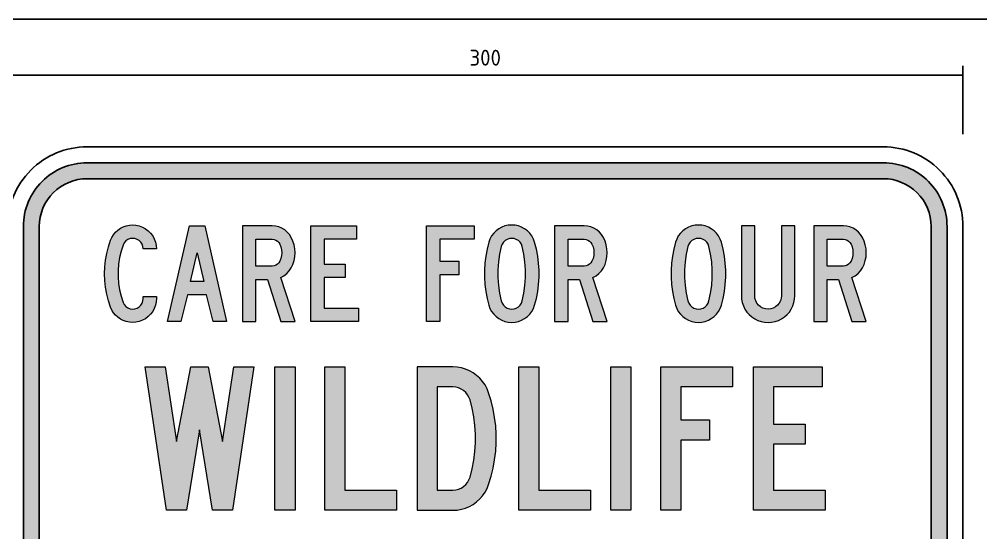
# Model space of a CAD drawing. Header units: millimetres. Extents: x 0 to 420, y 0 to 297.
# Drawn here: x 140.6 to 291.6, y 211.9 to 292.5 of the extents above; entities that cross this region are included whole.
import ezdxf
from ezdxf.enums import TextEntityAlignment as Align

# ---------------------------------------------------------------- set-up
doc = ezdxf.new("R2010")
doc.units = ezdxf.units.MM
for name, color, linetype in [('GREEN', 96, 'Continuous'), ('L35', 3, 'Continuous'), ('T25', 1, 'Continuous'), ('TBLK18', 4, 'Continuous'), ('TBLK25', 1, 'Continuous'), ('TBLK35', 3, 'Continuous'), ('TBLK50', 7, 'Continuous')]:
    doc.layers.add(name, color=color, linetype=linetype)
doc.styles.add('ISO', font='iso3098b')
doc.styles.add('ISO3098B', font='iso3098b.shx')
doc.dimstyles.new('SIGNSDIM', dxfattribs={"dimtxt": 2.5, "dimasz": 0.2, "dimexe": 1.5, "dimexo": 2, "dimgap": 1.5, "dimtad": 1, "dimdec": 4, "dimlfac": 2, "dimrnd": 1, "dimdsep": 46, "dimlunit": 6, "dimtxsty": 'ISO3098B', "dimblk": 'SGNDIM', "dimcen": 2.5, "dimse2": 1, "dimadec": 0, "dimazin": 0, "dimtfac": 1, "dimtdec": 4, "dimtix": 1, "dimtmove": 0, "dimatfit": 3, "dimldrblk": 'SGNDIM', "dimfxl": 1, "dimtolj": 1, "dimtzin": 0, "dimarcsym": 0})

# ---------------------------------------------------------------- blocks, each defined once
blk = doc.blocks.new('SGNDIM')
for p, q in [((0, 0), (-1, 0)), ((0, 4.5), (0, -4.5))]:
    blk.add_line(p, q)
blk = doc.blocks.new('*D26')
at = {"layer": 'DEFPOINTS', "color": 0}
for p in [(288.8, 283.71), (138.8, 272.47), (288.8, 272.47)]:
    blk.add_point(p, dxfattribs=at)
at = {"layer": 'T25', "color": 0, "lineweight": -2}
for p, q in [((138.8, 274.47), (138.8, 285.21)), ((288.8, 274.47), (288.8, 285.21)), ((139, 283.71), (288.6, 283.71))]:
    blk.add_line(p, q, dxfattribs=at)
at = {"layer": 'T25', "color": 0, "lineweight": -2, "xscale": 0.2, "yscale": 0.2, "zscale": 0.2, "rotation": 180}
blk.add_blockref('SGNDIM', (138.8, 283.71), dxfattribs=at)
at = {"layer": 'T25', "color": 0, "lineweight": -2, "xscale": 0.2, "yscale": 0.2, "zscale": 0.2}
blk.add_blockref('SGNDIM', (288.8, 283.71), dxfattribs=at)
at = {"layer": 'T25', "color": 0, "insert": (213.8, 286.46), "char_height": 2.5, "attachment_point": 5, "style": 'ISO3098B'}
blk.add_mtext('\\A1;300', dxfattribs=at)
blk = doc.blocks.new('A3BBLK')
at = {"layer": 'TBLK50'}
blk.add_line((415.5, 292.5), (13, 292.5), dxfattribs=at)
blk = doc.blocks.new('TBLK')
blk.add_blockref('A3BBLK', (0, 0))
at = {"layer": 'TBLK18', "style": 'ISO'}
blk.add_attdef('MR_DIRECTORATE', text='', height=1.5, dxfattribs=at).set_placement((381.5, 67.12), align=Align.CENTER)
for tag, p in [('STREET_NAME', (355.51, 61.1)), ('SUBURB_POSTCODE', (388.49, 61.1)), ('TELEPHONE_NO.', (368.31, 58.84)), ('FAX_NO.', (393.56, 58.84))]:
    blk.add_attdef(tag, p, '', height=1.5, dxfattribs=at)
at = {"layer": 'TBLK25', "style": 'ISO'}
for tag, height, p in [('MR_BRANCH', 2, (381.5, 64.2)), ('ROAD_SECTION', 1.75, (384.5, 29.16)), ('SLK', 1.75, (384.5, 26.11)), ('CHAINAGE', 1.75, (384.5, 19.21)), ('DRG_TYPE_03', 1.75, (360.51, 11.5)), ('DRG_TYPE_02', 1.75, (360.51, 8.36)), ('DRG_TYPE_01', 1.75, (360.3, 5.42))]:
    blk.add_attdef(tag, text='', height=height, dxfattribs=at).set_placement(p, align=Align.CENTER)
for tag, p, height in [('FILE_NUMBER', (371.77, 53.24), 2.5), ('DESIGNED_/_DRAWN', (371.77, 48.49), 2), ('VERIFIED', (371.77, 43.49), 2), ('APPROVED', (371.77, 38.49), 2), ('LOCAL_AUTHORITY', (370.48, 16.73), 1.25)]:
    blk.add_attdef(tag, p, '', height=height, dxfattribs=at)
at = {"layer": 'TBLK35', "style": 'ISO', "width": 0.9}
for tag, p in [('ROAD_PROJECT&NUMBER', (384.5, 32.23)), ('DRAWING_DESCRIPTION', (384.5, 22.29))]:
    blk.add_attdef(tag, text='', height=2.5, dxfattribs=at).set_placement(p, align=Align.CENTER)
at = {"layer": 'TBLK50', "style": 'ISO'}
blk.add_attdef('DRG_NUMBER', (370.5, 6.02), '', height=5, dxfattribs=at)

msp = doc.modelspace()

# ---------------------------------------------------------------- hatches: boundary and pattern name
at = {"layer": 'GREEN'}
h = msp.add_hatch(color=256, dxfattribs=at)
edge = h.paths.add_edge_path()
edge.add_line((141.302262, 110.132521), (141.302262, 259.968745))
edge.add_arc((151.302262, 259.968745), 10, 90, 180, ccw=False)
edge.add_line((151.302262, 269.968745), (276.302262, 269.968745))
edge.add_arc((276.302262, 259.968745), 10, 0, 90, ccw=False)
edge.add_line((286.302262, 259.968745), (286.302262, 110.132521))
edge.add_arc((276.302262, 110.132521), 10, -90, 0, ccw=False)
edge.add_line((276.302262, 100.132521), (151.302262, 100.132521))
edge.add_arc((151.302262, 110.132521), 10, 180, 270, ccw=False)
edge = h.paths.add_edge_path(flags=16)
edge.add_line((143.802262, 110.132521), (143.802262, 259.968745))
edge.add_arc((151.302262, 259.968745), 7.5, 90, 180, ccw=False)
edge.add_line((151.302262, 267.468745), (276.302262, 267.468745))
edge.add_arc((276.302262, 259.968745), 7.5, 0, 90, ccw=False)
edge.add_line((283.802262, 259.968745), (283.802262, 110.132521))
edge.add_arc((276.302262, 110.132521), 7.5, -90, 0, ccw=False)
edge.add_line((276.302262, 102.632521), (151.302262, 102.632521))
edge.add_arc((151.302262, 110.132521), 7.5, 180, 270, ccw=False)
h = msp.add_hatch(color=256, dxfattribs=at)
h.paths.add_polyline_path([(270.02508, 257.957484), (270.315186, 257.92525), (270.597234, 257.828548), (270.847048, 257.667377), (271.064628, 257.457856), (271.225798, 257.208042), (271.395026, 256.772883), (271.491729, 256.321607), (271.532021, 255.854213), (271.491729, 255.394878), (271.395026, 254.943602), (271.225798, 254.508442), (271.064628, 254.258628), (270.847048, 254.049107), (270.597234, 253.887937), (270.315186, 253.791235), (270.02508, 253.759001), (267.470533, 253.759001), (267.470533, 257.957484)], flags=16)
h.paths.add_polyline_path([(265.375321, 260.060754), (265.375321, 245.055812), (267.470533, 245.055812), (267.470533, 251.65573), (269.275639, 251.65573), (271.370851, 245.055812), (273.619175, 245.055812), (271.370851, 251.961954), (271.878537, 252.219826), (272.329813, 252.566342), (272.708563, 252.985384), (273.022845, 253.460836), (273.280717, 254.024932), (273.474122, 254.621261), (273.586941, 255.233708), (273.627233, 255.854213), (273.586941, 256.482777), (273.474122, 257.095223), (273.280717, 257.691553), (273.022845, 258.255649), (272.740797, 258.698866), (272.394281, 259.093733), (271.991356, 259.424132), (271.54008, 259.698121), (271.056569, 259.891526), (270.548883, 260.012403), (270.02508, 260.060754)])
h.paths.add_polyline_path([(258.211307, 247.005971), (257.800323, 247.046263), (257.405456, 247.167141), (257.042823, 247.360545), (256.728541, 247.618418), (256.462611, 247.940758), (256.269206, 248.303391), (256.148329, 248.698258), (256.116095, 249.109242), (256.116095, 260.060754), (254.012824, 260.060754), (254.012824, 249.109242), (254.045058, 248.561263), (254.149819, 248.021343), (254.327106, 247.49754), (254.568861, 247.005971), (254.875084, 246.546636), (255.237717, 246.135652), (255.648701, 245.773019), (256.108036, 245.466796), (256.599605, 245.225041), (257.123408, 245.047753), (257.663328, 244.942993), (258.211307, 244.910759), (258.759285, 244.942993), (259.299206, 245.047753), (259.823009, 245.225041), (260.314578, 245.466796), (260.773913, 245.773019), (261.184896, 246.135652), (261.547529, 246.546636), (261.853753, 247.005971), (262.095508, 247.49754), (262.272795, 248.021343), (262.377556, 248.561263), (262.40979, 249.109242), (262.40979, 260.060754), (260.314578, 260.060754), (260.314578, 249.109242), (260.274285, 248.698258), (260.153407, 248.303391), (259.960003, 247.940758), (259.702131, 247.618418), (259.379791, 247.360545), (259.017158, 247.167141), (258.622291, 247.046263)])
h.paths.add_polyline_path([(224.704029, 260.060754), (224.704029, 245.055812), (226.8073, 245.055812), (226.8073, 251.65573), (228.604347, 251.65573), (230.69956, 245.055812), (232.947883, 245.055812), (230.69956, 251.961954), (231.207246, 252.219826), (231.658522, 252.566342), (232.04533, 252.985384), (232.351554, 253.460836), (232.609426, 254.024932), (232.80283, 254.621261), (232.915649, 255.233708), (232.955942, 255.854213), (232.915649, 256.482777), (232.80283, 257.095223), (232.609426, 257.691553), (232.351554, 258.255649), (232.069506, 258.698866), (231.72299, 259.093733), (231.320065, 259.424132), (230.868788, 259.698121), (230.385278, 259.891526), (229.877592, 260.012403), (229.353789, 260.060754)])
h.paths.add_polyline_path([(229.353789, 257.957484), (229.651954, 257.92525), (229.925943, 257.828548), (230.183815, 257.667377), (230.393336, 257.457856), (230.554506, 257.208042), (230.723735, 256.772883), (230.828496, 256.321607), (230.86073, 255.854213), (230.828496, 255.394878), (230.723735, 254.943602), (230.554506, 254.508442), (230.393336, 254.258628), (230.183815, 254.049107), (229.925943, 253.887937), (229.651954, 253.791235), (229.353789, 253.759001), (226.8073, 253.759001), (226.8073, 257.957484)], flags=16)
h.paths.add_polyline_path([(175.708299, 260.060754), (175.708299, 245.055812), (177.803511, 245.055812), (177.803511, 251.65573), (179.608617, 251.65573), (181.703829, 245.055812), (183.952153, 245.055812), (181.703829, 251.961954), (182.203457, 252.219826), (182.654733, 252.566342), (183.041542, 252.985384), (183.355823, 253.460836), (183.613696, 254.024932), (183.8071, 254.621261), (183.919919, 255.233708), (183.960212, 255.854213), (183.919919, 256.482777), (183.8071, 257.095223), (183.613696, 257.691553), (183.355823, 258.255649), (183.073776, 258.698866), (182.72726, 259.093733), (182.324334, 259.424132), (181.873058, 259.698121), (181.389547, 259.891526), (180.873803, 260.012403), (180.358058, 260.060754)])
h.paths.add_polyline_path([(180.358058, 257.957484), (180.648165, 257.92525), (180.930212, 257.828548), (181.180026, 257.667377), (181.397606, 257.457856), (181.550718, 257.208042), (181.728005, 256.772883), (181.824707, 256.321607), (181.864999, 255.854213), (181.824707, 255.394878), (181.728005, 254.943602), (181.550718, 254.508442), (181.397606, 254.258628), (181.180026, 254.049107), (180.930212, 253.887937), (180.648165, 253.791235), (180.358058, 253.759001), (177.803511, 253.759001), (177.803511, 257.957484)], flags=16)
h.paths.add_polyline_path([(162.186122, 248.657965), (162.153888, 248.126104), (162.041069, 247.602301), (161.855723, 247.094615), (161.597851, 246.627221), (161.275511, 246.20012), (160.896761, 245.82137), (160.46966, 245.49903), (160.002266, 245.241158), (159.49458, 245.055812), (158.970777, 244.942993), (158.438916, 244.910759), (157.947347, 244.942993), (157.455778, 245.039695), (156.988384, 245.200865), (156.545166, 245.426503), (156.142241, 245.71661), (155.77155, 246.047008), (155.457268, 246.433817), (155.191337, 246.852859), (154.989874, 247.312194), (154.651417, 248.327566), (154.385486, 249.367114), (154.192082, 250.422778), (154.079263, 251.486502), (154.03897, 252.558283), (154.079263, 253.630065), (154.192082, 254.693788), (154.385486, 255.749452), (154.651417, 256.789), (154.989874, 257.804372), (155.191337, 258.263707), (155.457268, 258.682749), (155.77155, 259.069558), (156.142241, 259.399957), (156.545166, 259.682004), (156.988384, 259.915701), (157.455778, 260.076871), (157.947347, 260.173573), (158.438916, 260.205808), (158.970777, 260.173573), (159.49458, 260.060754), (160.002266, 259.875409), (160.46966, 259.617536), (160.896761, 259.295196), (161.275511, 258.916446), (161.597851, 258.489345), (161.855723, 258.021952), (162.041069, 257.514266), (162.153888, 256.990463), (162.186122, 256.458601), (160.09091, 256.458601), (160.050617, 256.829293), (159.92974, 257.175808), (159.728277, 257.49009), (159.470405, 257.747962), (159.156123, 257.949425), (158.809607, 258.070303), (158.438916, 258.110595), (158.052107, 258.062244), (157.689475, 257.917191), (157.375193, 257.699611), (157.11732, 257.401447), (156.940033, 257.054931), (156.63381, 256.08791), (156.400113, 255.088655), (156.247002, 254.081341), (156.174475, 253.065969), (156.174475, 252.050597), (156.247002, 251.035225), (156.400113, 250.019853), (156.63381, 249.028657), (156.940033, 248.061636), (157.11732, 247.71512), (157.375193, 247.416955), (157.689475, 247.191317), (158.052107, 247.054322), (158.438916, 247.005971), (158.809607, 247.046263), (159.156123, 247.167141), (159.470405, 247.368604), (159.728277, 247.626476), (159.92974, 247.940758), (160.050617, 248.287274), (160.09091, 248.657965), (160.09091, 248.95613), (162.186122, 248.95613)])
h.paths.add_polyline_path([(186.407943, 245.055812), (186.407943, 260.055382), (193.606877, 260.055382), (193.606877, 257.954798), (188.508527, 257.954798), (188.508527, 254.05448), (191.807144, 254.05448), (191.807144, 251.959267), (188.508527, 251.959267), (188.508527, 247.156396), (193.907728, 247.156396), (193.907728, 245.055812)])
h.paths.add_polyline_path([(248.919847, 248.279215), (249.185778, 249.487991), (249.355006, 250.712885), (249.44365, 251.937778), (249.44365, 253.178788), (249.355006, 254.403682), (249.185778, 255.628575), (248.919847, 256.829293), (248.782852, 257.183867), (248.581389, 257.49009), (248.315459, 257.747962), (247.993118, 257.941367), (247.638544, 258.062244), (247.267853, 258.102537), (246.897161, 258.062244), (246.550645, 257.941367), (246.228305, 257.747962), (245.962374, 257.49009), (245.752853, 257.183867), (245.623917, 256.829293), (245.357986, 255.628575), (245.180699, 254.403682), (245.092055, 253.178788), (245.092055, 251.937778), (245.180699, 250.712885), (245.357986, 249.487991), (245.623917, 248.279215), (245.752853, 247.932699), (245.962374, 247.626476), (246.228305, 247.368604), (246.550645, 247.1752), (246.897161, 247.054322), (247.267853, 247.014029), (247.638544, 247.054322), (247.993118, 247.1752), (248.315459, 247.368604), (248.581389, 247.626476), (248.782852, 247.932699)], flags=16)
h.paths.add_polyline_path([(250.870006, 247.610359), (251.143995, 248.690199), (251.353516, 249.786156), (251.490511, 250.890172), (251.563038, 252.002246), (251.563038, 253.11432), (251.490511, 254.226394), (251.353516, 255.33041), (251.143995, 256.426367), (250.870006, 257.506207), (250.68466, 258.005835), (250.426788, 258.481287), (250.104448, 258.908388), (249.725698, 259.287138), (249.298597, 259.609478), (248.831203, 259.859292), (248.323517, 260.052696), (247.799714, 260.165515), (247.267853, 260.197749), (246.735991, 260.165515), (246.212188, 260.052696), (245.712561, 259.859292), (245.245167, 259.609478), (244.818066, 259.287138), (244.439316, 258.908388), (244.116976, 258.481287), (243.859104, 258.005835), (243.673758, 257.506207), (243.399769, 256.426367), (243.190247, 255.33041), (243.045194, 254.226394), (242.980726, 253.11432), (242.980726, 252.002246), (243.045194, 250.890172), (243.190247, 249.786156), (243.399769, 248.690199), (243.673758, 247.610359), (243.859104, 247.110732), (244.116976, 246.63528), (244.439316, 246.208179), (244.818066, 245.829429), (245.245167, 245.507088), (245.712561, 245.257275), (246.212188, 245.06387), (246.735991, 244.951051), (247.267853, 244.918817), (247.799714, 244.951051), (248.323517, 245.06387), (248.831203, 245.257275), (249.298597, 245.507088), (249.725698, 245.829429), (250.104448, 246.208179), (250.426788, 246.63528), (250.68466, 247.110732)])
h.paths.add_polyline_path([(204.581934, 245.055812), (204.581934, 260.060754), (212.076347, 260.060754), (212.076347, 257.957484), (206.685205, 257.957484), (206.685205, 254.508442), (209.68297, 254.508442), (209.68297, 252.405171), (206.685205, 252.405171), (206.685205, 245.055812)])
h.paths.add_polyline_path([(219.611052, 248.279215), (219.876983, 249.487991), (220.046212, 250.712885), (220.134855, 251.937778), (220.134855, 253.178788), (220.046212, 254.403682), (219.876983, 255.628575), (219.611052, 256.829293), (219.474058, 257.183867), (219.272595, 257.49009), (219.006664, 257.747962), (218.684324, 257.941367), (218.329749, 258.062244), (217.959058, 258.102537), (217.588367, 258.062244), (217.233792, 257.941367), (216.91951, 257.747962), (216.65358, 257.49009), (216.444058, 257.183867), (216.315122, 256.829293), (216.049192, 255.628575), (215.871904, 254.403682), (215.783261, 253.178788), (215.783261, 251.937778), (215.871904, 250.712885), (216.049192, 249.487991), (216.315122, 248.279215), (216.444058, 247.932699), (216.65358, 247.626476), (216.91951, 247.368604), (217.233792, 247.1752), (217.588367, 247.054322), (217.959058, 247.014029), (218.329749, 247.054322), (218.684324, 247.1752), (219.006664, 247.368604), (219.272595, 247.626476), (219.474058, 247.932699)], flags=16)
h.paths.add_polyline_path([(221.561211, 247.610359), (221.8352, 248.690199), (222.044722, 249.786156), (222.181716, 250.890172), (222.254243, 252.002246), (222.254243, 253.11432), (222.181716, 254.226394), (222.044722, 255.33041), (221.8352, 256.426367), (221.561211, 257.506207), (221.375866, 258.005835), (221.117993, 258.481287), (220.795653, 258.908388), (220.416903, 259.287138), (219.989802, 259.609478), (219.522409, 259.859292), (219.014723, 260.052696), (218.49092, 260.165515), (217.959058, 260.197749), (217.427196, 260.165515), (216.903393, 260.052696), (216.403766, 259.859292), (215.936372, 259.609478), (215.509271, 259.287138), (215.130522, 258.908388), (214.808181, 258.481287), (214.550309, 258.005835), (214.364963, 257.506207), (214.082916, 256.426367), (213.881453, 255.33041), (213.7364, 254.226394), (213.671932, 253.11432), (213.671932, 252.002246), (213.7364, 250.890172), (213.881453, 249.786156), (214.082916, 248.690199), (214.364963, 247.610359), (214.550309, 247.110732), (214.808181, 246.63528), (215.130522, 246.208179), (215.509271, 245.829429), (215.936372, 245.507088), (216.403766, 245.257275), (216.903393, 245.06387), (217.427196, 244.951051), (217.959058, 244.918817), (218.49092, 244.951051), (219.014723, 245.06387), (219.522409, 245.257275), (219.989802, 245.507088), (220.416903, 245.829429), (220.795653, 246.208179), (221.117993, 246.63528), (221.375866, 247.110732)])
h.paths.add_polyline_path([(169.608008, 251.357565), (167.512796, 251.357565), (168.560402, 255.854213)], flags=16)
h.paths.add_polyline_path([(163.910643, 245.055812), (167.359684, 260.060754), (169.76112, 260.060754), (173.210161, 245.055812), (171.106891, 245.055812), (170.059285, 249.254295), (167.06152, 249.254295), (166.013914, 245.055812)])
h = msp.add_hatch(color=256, dxfattribs=at)
h.paths.add_polyline_path([(163.781707, 215.430165), (160.405192, 237.929521), (163.556069, 237.929521), (165.353116, 226.228567), (167.60144, 237.929521), (170.30104, 237.929521), (172.549364, 226.228567), (174.35447, 237.929521), (177.497288, 237.929521), (174.128831, 215.430165), (170.977955, 215.430165), (168.955269, 228.033672), (166.932584, 215.430165)])
h.paths.add_polyline_path([(180.793218, 215.430165), (180.793218, 237.929521), (183.944095, 237.929521), (183.944095, 215.430165)])
h.paths.add_polyline_path([(188.618029, 215.430165), (188.618029, 237.929521), (191.768906, 237.929521), (191.768906, 218.581042), (199.859648, 218.581042), (199.859648, 215.430165)])
h.paths.add_polyline_path([(206.241987, 218.581042), (208.715949, 218.581042), (209.167225, 218.621335), (209.610443, 218.726095), (210.021427, 218.903382), (210.400177, 219.145138), (210.738635, 219.451361), (211.028741, 219.797877), (211.254379, 220.184685), (211.415549, 220.603728), (211.754007, 221.933382), (212.011879, 223.279152), (212.181108, 224.632982), (212.269751, 225.99487), (212.269751, 227.364816), (212.181108, 228.734763), (212.011879, 230.088592), (211.754007, 231.434363), (211.415549, 232.755958), (211.254379, 233.175001), (211.028741, 233.569868), (210.738635, 233.916383), (210.400177, 234.214548), (210.021427, 234.456303), (209.610443, 234.633591), (209.167225, 234.74641), (208.715949, 234.778644), (206.241987, 234.778644)], flags=16)
h.paths.add_polyline_path([(203.099169, 215.430165), (208.715949, 215.430165), (209.392864, 215.470458), (210.053661, 215.583277), (210.698342, 215.768623), (211.318847, 216.034554), (211.907118, 216.356894), (212.447038, 216.751761), (212.946666, 217.203037), (213.389884, 217.710723), (213.776692, 218.26676), (214.090974, 218.855031), (214.340788, 219.483595), (214.735655, 220.756839), (215.049937, 222.054259), (215.283633, 223.359738), (215.444803, 224.689391), (215.525388, 226.019045), (215.525388, 227.348699), (215.444803, 228.678353), (215.283633, 229.999948), (215.049937, 231.313485), (214.735655, 232.610905), (214.340788, 233.884149), (214.090974, 234.504655), (213.776692, 235.100984), (213.389884, 235.648963), (212.946666, 236.156649), (212.447038, 236.607925), (211.907118, 237.002792), (211.318847, 237.333191), (210.698342, 237.591063), (210.053661, 237.776409), (209.392864, 237.897287), (208.715949, 237.929521), (203.099169, 237.929521)])
h.paths.add_polyline_path([(219.063074, 215.430165), (219.063074, 237.929521), (222.205892, 237.929521), (222.205892, 218.581042), (230.304693, 218.581042), (230.304693, 215.430165)])
h.paths.add_polyline_path([(233.536155, 215.430165), (233.536155, 237.929521), (236.687031, 237.929521), (236.687031, 215.430165)])
h.paths.add_polyline_path([(241.360966, 215.430165), (241.360966, 237.929521), (252.602585, 237.929521), (252.602585, 234.778644), (244.511843, 234.778644), (244.511843, 229.605081), (249.00849, 229.605081), (249.00849, 226.454205), (244.511843, 226.454205), (244.511843, 215.430165)])
h.paths.add_polyline_path([(255.906574, 215.430165), (255.906574, 237.929521), (266.704975, 237.929521), (266.704975, 234.778644), (259.05745, 234.778644), (259.05745, 228.928167), (264.005374, 228.928167), (264.005374, 225.785349), (259.05745, 225.785349), (259.05745, 218.581042), (267.156251, 218.581042), (267.156251, 215.430165)])

# ---------------------------------------------------------------- linework, layer by layer
for points in [[(141.302262, 110.132521), (141.302262, 259.968745, -0.4142135624), (151.302262, 269.968745), (276.302262, 269.968745, -0.4142135624), (286.302262, 259.968745), (286.302262, 110.132521, -0.4142135624), (276.302262, 100.132521), (151.302262, 100.132521, -0.4142135624)], [(143.802262, 110.132521), (143.802262, 259.968745, -0.4142135624), (151.302262, 267.468745), (276.302262, 267.468745, -0.4142135624), (283.802262, 259.968745), (283.802262, 110.132521, -0.4142135624), (276.302262, 102.632521), (151.302262, 102.632521, -0.4142135624)]]:
    msp.add_lwpolyline(points, format="xyb", close=True, dxfattribs=at)
at = {"layer": 'GREEN', "lineweight": 0}
for points in [[(162.186122, 248.657965), (162.153888, 248.126104), (162.041069, 247.602301), (161.855723, 247.094615), (161.597851, 246.627221), (161.275511, 246.20012), (160.896761, 245.82137), (160.46966, 245.49903), (160.002266, 245.241158), (159.49458, 245.055812), (158.970777, 244.942993), (158.438916, 244.910759), (157.947347, 244.942993), (157.455778, 245.039695), (156.988384, 245.200865), (156.545166, 245.426503), (156.142241, 245.71661), (155.77155, 246.047008), (155.457268, 246.433817), (155.191337, 246.852859), (154.989874, 247.312194), (154.651417, 248.327566), (154.385486, 249.367114), (154.192082, 250.422778), (154.079263, 251.486502), (154.03897, 252.558283), (154.079263, 253.630065), (154.192082, 254.693788), (154.385486, 255.749452), (154.651417, 256.789), (154.989874, 257.804372), (155.191337, 258.263707), (155.457268, 258.682749), (155.77155, 259.069558), (156.142241, 259.399957), (156.545166, 259.682004), (156.988384, 259.915701), (157.455778, 260.076871), (157.947347, 260.173573), (158.438916, 260.205808), (158.970777, 260.173573), (159.49458, 260.060754), (160.002266, 259.875409), (160.46966, 259.617536), (160.896761, 259.295196), (161.275511, 258.916446), (161.597851, 258.489345), (161.855723, 258.021952), (162.041069, 257.514266), (162.153888, 256.990463), (162.186122, 256.458601), (160.09091, 256.458601), (160.050617, 256.829293), (159.92974, 257.175808), (159.728277, 257.49009), (159.470405, 257.747962), (159.156123, 257.949425), (158.809607, 258.070303), (158.438916, 258.110595), (158.052107, 258.062244), (157.689475, 257.917191), (157.375193, 257.699611), (157.11732, 257.401447), (156.940033, 257.054931), (156.63381, 256.08791), (156.400113, 255.088655), (156.247002, 254.081341), (156.174475, 253.065969), (156.174475, 252.050597), (156.247002, 251.035225), (156.400113, 250.019853), (156.63381, 249.028657), (156.940033, 248.061636), (157.11732, 247.71512), (157.375193, 247.416955), (157.689475, 247.191317), (158.052107, 247.054322), (158.438916, 247.005971), (158.809607, 247.046263), (159.156123, 247.167141), (159.470405, 247.368604), (159.728277, 247.626476), (159.92974, 247.940758), (160.050617, 248.287274), (160.09091, 248.657965), (160.09091, 248.95613), (162.186122, 248.95613)], [(175.708299, 260.060754), (175.708299, 245.055812), (177.803511, 245.055812), (177.803511, 251.65573), (179.608617, 251.65573), (181.703829, 245.055812), (183.952153, 245.055812), (181.703829, 251.961954), (182.203457, 252.219826), (182.654733, 252.566342), (183.041542, 252.985384), (183.355823, 253.460836), (183.613696, 254.024932), (183.8071, 254.621261), (183.919919, 255.233708), (183.960212, 255.854213), (183.919919, 256.482777), (183.8071, 257.095223), (183.613696, 257.691553), (183.355823, 258.255649), (183.073776, 258.698866), (182.72726, 259.093733), (182.324334, 259.424132), (181.873058, 259.698121), (181.389547, 259.891526), (180.873803, 260.012403), (180.358058, 260.060754)], [(224.704029, 260.060754), (224.704029, 245.055812), (226.8073, 245.055812), (226.8073, 251.65573), (228.604347, 251.65573), (230.69956, 245.055812), (232.947883, 245.055812), (230.69956, 251.961954), (231.207246, 252.219826), (231.658522, 252.566342), (232.04533, 252.985384), (232.351554, 253.460836), (232.609426, 254.024932), (232.80283, 254.621261), (232.915649, 255.233708), (232.955942, 255.854213), (232.915649, 256.482777), (232.80283, 257.095223), (232.609426, 257.691553), (232.351554, 258.255649), (232.069506, 258.698866), (231.72299, 259.093733), (231.320065, 259.424132), (230.868788, 259.698121), (230.385278, 259.891526), (229.877592, 260.012403), (229.353789, 260.060754)], [(258.211307, 247.005971), (257.800323, 247.046263), (257.405456, 247.167141), (257.042823, 247.360545), (256.728541, 247.618418), (256.462611, 247.940758), (256.269206, 248.303391), (256.148329, 248.698258), (256.116095, 249.109242), (256.116095, 260.060754), (254.012824, 260.060754), (254.012824, 249.109242), (254.045058, 248.561263), (254.149819, 248.021343), (254.327106, 247.49754), (254.568861, 247.005971), (254.875084, 246.546636), (255.237717, 246.135652), (255.648701, 245.773019), (256.108036, 245.466796), (256.599605, 245.225041), (257.123408, 245.047753), (257.663328, 244.942993), (258.211307, 244.910759), (258.759285, 244.942993), (259.299206, 245.047753), (259.823009, 245.225041), (260.314578, 245.466796), (260.773913, 245.773019), (261.184896, 246.135652), (261.547529, 246.546636), (261.853753, 247.005971), (262.095508, 247.49754), (262.272795, 248.021343), (262.377556, 248.561263), (262.40979, 249.109242), (262.40979, 260.060754), (260.314578, 260.060754), (260.314578, 249.109242), (260.274285, 248.698258), (260.153407, 248.303391), (259.960003, 247.940758), (259.702131, 247.618418), (259.379791, 247.360545), (259.017158, 247.167141), (258.622291, 247.046263)], [(265.375321, 260.060754), (265.375321, 245.055812), (267.470533, 245.055812), (267.470533, 251.65573), (269.275639, 251.65573), (271.370851, 245.055812), (273.619175, 245.055812), (271.370851, 251.961954), (271.878537, 252.219826), (272.329813, 252.566342), (272.708563, 252.985384), (273.022845, 253.460836), (273.280717, 254.024932), (273.474122, 254.621261), (273.586941, 255.233708), (273.627233, 255.854213), (273.586941, 256.482777), (273.474122, 257.095223), (273.280717, 257.691553), (273.022845, 258.255649), (272.740797, 258.698866), (272.394281, 259.093733), (271.991356, 259.424132), (271.54008, 259.698121), (271.056569, 259.891526), (270.548883, 260.012403), (270.02508, 260.060754)], [(180.358058, 257.957484), (180.648165, 257.92525), (180.930212, 257.828548), (181.180026, 257.667377), (181.397606, 257.457856), (181.550718, 257.208042), (181.728005, 256.772883), (181.824707, 256.321607), (181.864999, 255.854213), (181.824707, 255.394878), (181.728005, 254.943602), (181.550718, 254.508442), (181.397606, 254.258628), (181.180026, 254.049107), (180.930212, 253.887937), (180.648165, 253.791235), (180.358058, 253.759001), (177.803511, 253.759001), (177.803511, 257.957484)], [(229.353789, 257.957484), (229.651954, 257.92525), (229.925943, 257.828548), (230.183815, 257.667377), (230.393336, 257.457856), (230.554506, 257.208042), (230.723735, 256.772883), (230.828496, 256.321607), (230.86073, 255.854213), (230.828496, 255.394878), (230.723735, 254.943602), (230.554506, 254.508442), (230.393336, 254.258628), (230.183815, 254.049107), (229.925943, 253.887937), (229.651954, 253.791235), (229.353789, 253.759001), (226.8073, 253.759001), (226.8073, 257.957484)], [(270.02508, 257.957484), (270.315186, 257.92525), (270.597234, 257.828548), (270.847048, 257.667377), (271.064628, 257.457856), (271.225798, 257.208042), (271.395026, 256.772883), (271.491729, 256.321607), (271.532021, 255.854213), (271.491729, 255.394878), (271.395026, 254.943602), (271.225798, 254.508442), (271.064628, 254.258628), (270.847048, 254.049107), (270.597234, 253.887937), (270.315186, 253.791235), (270.02508, 253.759001), (267.470533, 253.759001), (267.470533, 257.957484)]]:
    msp.add_lwpolyline(points, close=True, dxfattribs=at)
for points in [[(163.910643, 245.055812), (167.359684, 260.060754), (169.76112, 260.060754), (173.210161, 245.055812), (171.106891, 245.055812), (170.059285, 249.254295), (167.06152, 249.254295), (166.013914, 245.055812), (163.910643, 245.055812), (163.910643, 245.055812)], [(186.407943, 245.055812), (186.407943, 260.055382), (193.606877, 260.055382), (193.606877, 257.954798), (188.508527, 257.954798), (188.508527, 254.05448), (191.807144, 254.05448), (191.807144, 251.959267), (188.508527, 251.959267), (188.508527, 247.156396), (193.907728, 247.156396), (193.907728, 245.055812), (186.407943, 245.055812), (186.407943, 245.055812)], [(204.581934, 245.055812), (204.581934, 260.060754), (212.076347, 260.060754), (212.076347, 257.957484), (206.685205, 257.957484), (206.685205, 254.508442), (209.68297, 254.508442), (209.68297, 252.405171), (206.685205, 252.405171), (206.685205, 245.055812), (204.581934, 245.055812), (204.581934, 245.055812)], [(221.561211, 247.610359), (221.8352, 248.690199), (222.044722, 249.786156), (222.181716, 250.890172), (222.254243, 252.002246), (222.254243, 253.11432), (222.181716, 254.226394), (222.044722, 255.33041), (221.8352, 256.426367), (221.561211, 257.506207), (221.375866, 258.005835), (221.117993, 258.481287), (220.795653, 258.908388), (220.416903, 259.287138), (219.989802, 259.609478), (219.522409, 259.859292), (219.014723, 260.052696), (218.49092, 260.165515), (217.959058, 260.197749), (217.427196, 260.165515), (216.903393, 260.052696), (216.403766, 259.859292), (215.936372, 259.609478), (215.509271, 259.287138), (215.130522, 258.908388), (214.808181, 258.481287), (214.550309, 258.005835), (214.364963, 257.506207), (214.082916, 256.426367), (213.881453, 255.33041), (213.7364, 254.226394), (213.671932, 253.11432), (213.671932, 252.002246), (213.7364, 250.890172), (213.881453, 249.786156), (214.082916, 248.690199), (214.364963, 247.610359), (214.550309, 247.110732), (214.808181, 246.63528), (215.130522, 246.208179), (215.509271, 245.829429), (215.936372, 245.507088), (216.403766, 245.257275), (216.903393, 245.06387), (217.427196, 244.951051), (217.959058, 244.918817), (218.49092, 244.951051), (219.014723, 245.06387), (219.522409, 245.257275), (219.989802, 245.507088), (220.416903, 245.829429), (220.795653, 246.208179), (221.117993, 246.63528), (221.375866, 247.110732), (221.561211, 247.610359), (221.561211, 247.610359)], [(250.870006, 247.610359), (251.143995, 248.690199), (251.353516, 249.786156), (251.490511, 250.890172), (251.563038, 252.002246), (251.563038, 253.11432), (251.490511, 254.226394), (251.353516, 255.33041), (251.143995, 256.426367), (250.870006, 257.506207), (250.68466, 258.005835), (250.426788, 258.481287), (250.104448, 258.908388), (249.725698, 259.287138), (249.298597, 259.609478), (248.831203, 259.859292), (248.323517, 260.052696), (247.799714, 260.165515), (247.267853, 260.197749), (246.735991, 260.165515), (246.212188, 260.052696), (245.712561, 259.859292), (245.245167, 259.609478), (244.818066, 259.287138), (244.439316, 258.908388), (244.116976, 258.481287), (243.859104, 258.005835), (243.673758, 257.506207), (243.399769, 256.426367), (243.190247, 255.33041), (243.045194, 254.226394), (242.980726, 253.11432), (242.980726, 252.002246), (243.045194, 250.890172), (243.190247, 249.786156), (243.399769, 248.690199), (243.673758, 247.610359), (243.859104, 247.110732), (244.116976, 246.63528), (244.439316, 246.208179), (244.818066, 245.829429), (245.245167, 245.507088), (245.712561, 245.257275), (246.212188, 245.06387), (246.735991, 244.951051), (247.267853, 244.918817), (247.799714, 244.951051), (248.323517, 245.06387), (248.831203, 245.257275), (249.298597, 245.507088), (249.725698, 245.829429), (250.104448, 246.208179), (250.426788, 246.63528), (250.68466, 247.110732), (250.870006, 247.610359), (250.870006, 247.610359)], [(219.611052, 248.279215), (219.876983, 249.487991), (220.046212, 250.712885), (220.134855, 251.937778), (220.134855, 253.178788), (220.046212, 254.403682), (219.876983, 255.628575), (219.611052, 256.829293), (219.474058, 257.183867), (219.272595, 257.49009), (219.006664, 257.747962), (218.684324, 257.941367), (218.329749, 258.062244), (217.959058, 258.102537), (217.588367, 258.062244), (217.233792, 257.941367), (216.91951, 257.747962), (216.65358, 257.49009), (216.444058, 257.183867), (216.315122, 256.829293), (216.049192, 255.628575), (215.871904, 254.403682), (215.783261, 253.178788), (215.783261, 251.937778), (215.871904, 250.712885), (216.049192, 249.487991), (216.315122, 248.279215), (216.444058, 247.932699), (216.65358, 247.626476), (216.91951, 247.368604), (217.233792, 247.1752), (217.588367, 247.054322), (217.959058, 247.014029), (218.329749, 247.054322), (218.684324, 247.1752), (219.006664, 247.368604), (219.272595, 247.626476), (219.474058, 247.932699), (219.611052, 248.279215), (219.611052, 248.279215)], [(248.919847, 248.279215), (249.185778, 249.487991), (249.355006, 250.712885), (249.44365, 251.937778), (249.44365, 253.178788), (249.355006, 254.403682), (249.185778, 255.628575), (248.919847, 256.829293), (248.782852, 257.183867), (248.581389, 257.49009), (248.315459, 257.747962), (247.993118, 257.941367), (247.638544, 258.062244), (247.267853, 258.102537), (246.897161, 258.062244), (246.550645, 257.941367), (246.228305, 257.747962), (245.962374, 257.49009), (245.752853, 257.183867), (245.623917, 256.829293), (245.357986, 255.628575), (245.180699, 254.403682), (245.092055, 253.178788), (245.092055, 251.937778), (245.180699, 250.712885), (245.357986, 249.487991), (245.623917, 248.279215), (245.752853, 247.932699), (245.962374, 247.626476), (246.228305, 247.368604), (246.550645, 247.1752), (246.897161, 247.054322), (247.267853, 247.014029), (247.638544, 247.054322), (247.993118, 247.1752), (248.315459, 247.368604), (248.581389, 247.626476), (248.782852, 247.932699), (248.919847, 248.279215), (248.919847, 248.279215)], [(169.608008, 251.357565), (167.512796, 251.357565), (168.560402, 255.854213), (169.608008, 251.357565), (169.608008, 251.357565)], [(163.781707, 215.430165), (160.405192, 237.929521), (163.556069, 237.929521), (165.353116, 226.228567), (167.60144, 237.929521), (170.30104, 237.929521), (172.549364, 226.228567), (174.35447, 237.929521), (177.497288, 237.929521), (174.128831, 215.430165), (170.977955, 215.430165), (168.955269, 228.033672), (166.932584, 215.430165), (163.781707, 215.430165), (163.781707, 215.430165)], [(180.793218, 215.430165), (180.793218, 237.929521), (183.944095, 237.929521), (183.944095, 215.430165), (180.793218, 215.430165), (180.793218, 215.430165)], [(188.618029, 215.430165), (188.618029, 237.929521), (191.768906, 237.929521), (191.768906, 218.581042), (199.859648, 218.581042), (199.859648, 215.430165), (188.618029, 215.430165), (188.618029, 215.430165)], [(203.099169, 215.430165), (208.715949, 215.430165), (209.392864, 215.470458), (210.053661, 215.583277), (210.698342, 215.768623), (211.318847, 216.034554), (211.907118, 216.356894), (212.447038, 216.751761), (212.946666, 217.203037), (213.389884, 217.710723), (213.776692, 218.26676), (214.090974, 218.855031), (214.340788, 219.483595), (214.735655, 220.756839), (215.049937, 222.054259), (215.283633, 223.359738), (215.444803, 224.689391), (215.525388, 226.019045), (215.525388, 227.348699), (215.444803, 228.678353), (215.283633, 229.999948), (215.049937, 231.313485), (214.735655, 232.610905), (214.340788, 233.884149), (214.090974, 234.504655), (213.776692, 235.100984), (213.389884, 235.648963), (212.946666, 236.156649), (212.447038, 236.607925), (211.907118, 237.002792), (211.318847, 237.333191), (210.698342, 237.591063), (210.053661, 237.776409), (209.392864, 237.897287), (208.715949, 237.929521), (203.099169, 237.929521), (203.099169, 215.430165), (203.099169, 215.430165)], [(219.063074, 215.430165), (219.063074, 237.929521), (222.205892, 237.929521), (222.205892, 218.581042), (230.304693, 218.581042), (230.304693, 215.430165), (219.063074, 215.430165), (219.063074, 215.430165)], [(233.536155, 215.430165), (233.536155, 237.929521), (236.687031, 237.929521), (236.687031, 215.430165), (233.536155, 215.430165), (233.536155, 215.430165)], [(241.360966, 215.430165), (241.360966, 237.929521), (252.602585, 237.929521), (252.602585, 234.778644), (244.511843, 234.778644), (244.511843, 229.605081), (249.00849, 229.605081), (249.00849, 226.454205), (244.511843, 226.454205), (244.511843, 215.430165), (241.360966, 215.430165), (241.360966, 215.430165)], [(255.906574, 215.430165), (255.906574, 237.929521), (266.704975, 237.929521), (266.704975, 234.778644), (259.05745, 234.778644), (259.05745, 228.928167), (264.005374, 228.928167), (264.005374, 225.785349), (259.05745, 225.785349), (259.05745, 218.581042), (267.156251, 218.581042), (267.156251, 215.430165), (255.906574, 215.430165), (255.906574, 215.430165)], [(206.241987, 218.581042), (208.715949, 218.581042), (209.167225, 218.621335), (209.610443, 218.726095), (210.021427, 218.903382), (210.400177, 219.145138), (210.738635, 219.451361), (211.028741, 219.797877), (211.254379, 220.184685), (211.415549, 220.603728), (211.754007, 221.933382), (212.011879, 223.279152), (212.181108, 224.632982), (212.269751, 225.99487), (212.269751, 227.364816), (212.181108, 228.734763), (212.011879, 230.088592), (211.754007, 231.434363), (211.415549, 232.755958), (211.254379, 233.175001), (211.028741, 233.569868), (210.738635, 233.916383), (210.400177, 234.214548), (210.021427, 234.456303), (209.610443, 234.633591), (209.167225, 234.74641), (208.715949, 234.778644), (206.241987, 234.778644), (206.241987, 218.581042), (206.241987, 218.581042)]]:
    msp.add_lwpolyline(points, dxfattribs=at)
at = {"layer": 'L35'}
msp.add_lwpolyline([(138.802262, 110.132521), (138.802262, 259.968745, -0.4142135624), (151.302262, 272.468745), (276.302262, 272.468745, -0.4142135624), (288.802262, 259.968745), (288.802262, 110.132521, -0.4142135624), (276.302262, 97.632521), (151.302262, 97.632521, -0.4142135624)], format="xyb", close=True, dxfattribs=at)

# ---------------------------------------------------------------- block references
msp.add_blockref('TBLK', (0, 0))

# ---------------------------------------------------------------- dimensions: what is measured, and where the dimension line sits
at = {"layer": 'T25'}
dim = msp.add_linear_dim(base=(288.802262, 283.70654), p1=(138.802262, 272.468745), p2=(288.802262, 272.468745), dimstyle='SIGNSDIM', override={"dimse2": 0}, dxfattribs=at)
dim.commit()
dim.dimension.update_dxf_attribs({"geometry": '*D26', "text_midpoint": (213.802262, 286.45654)})

doc.saveas('drawing.dxf')
